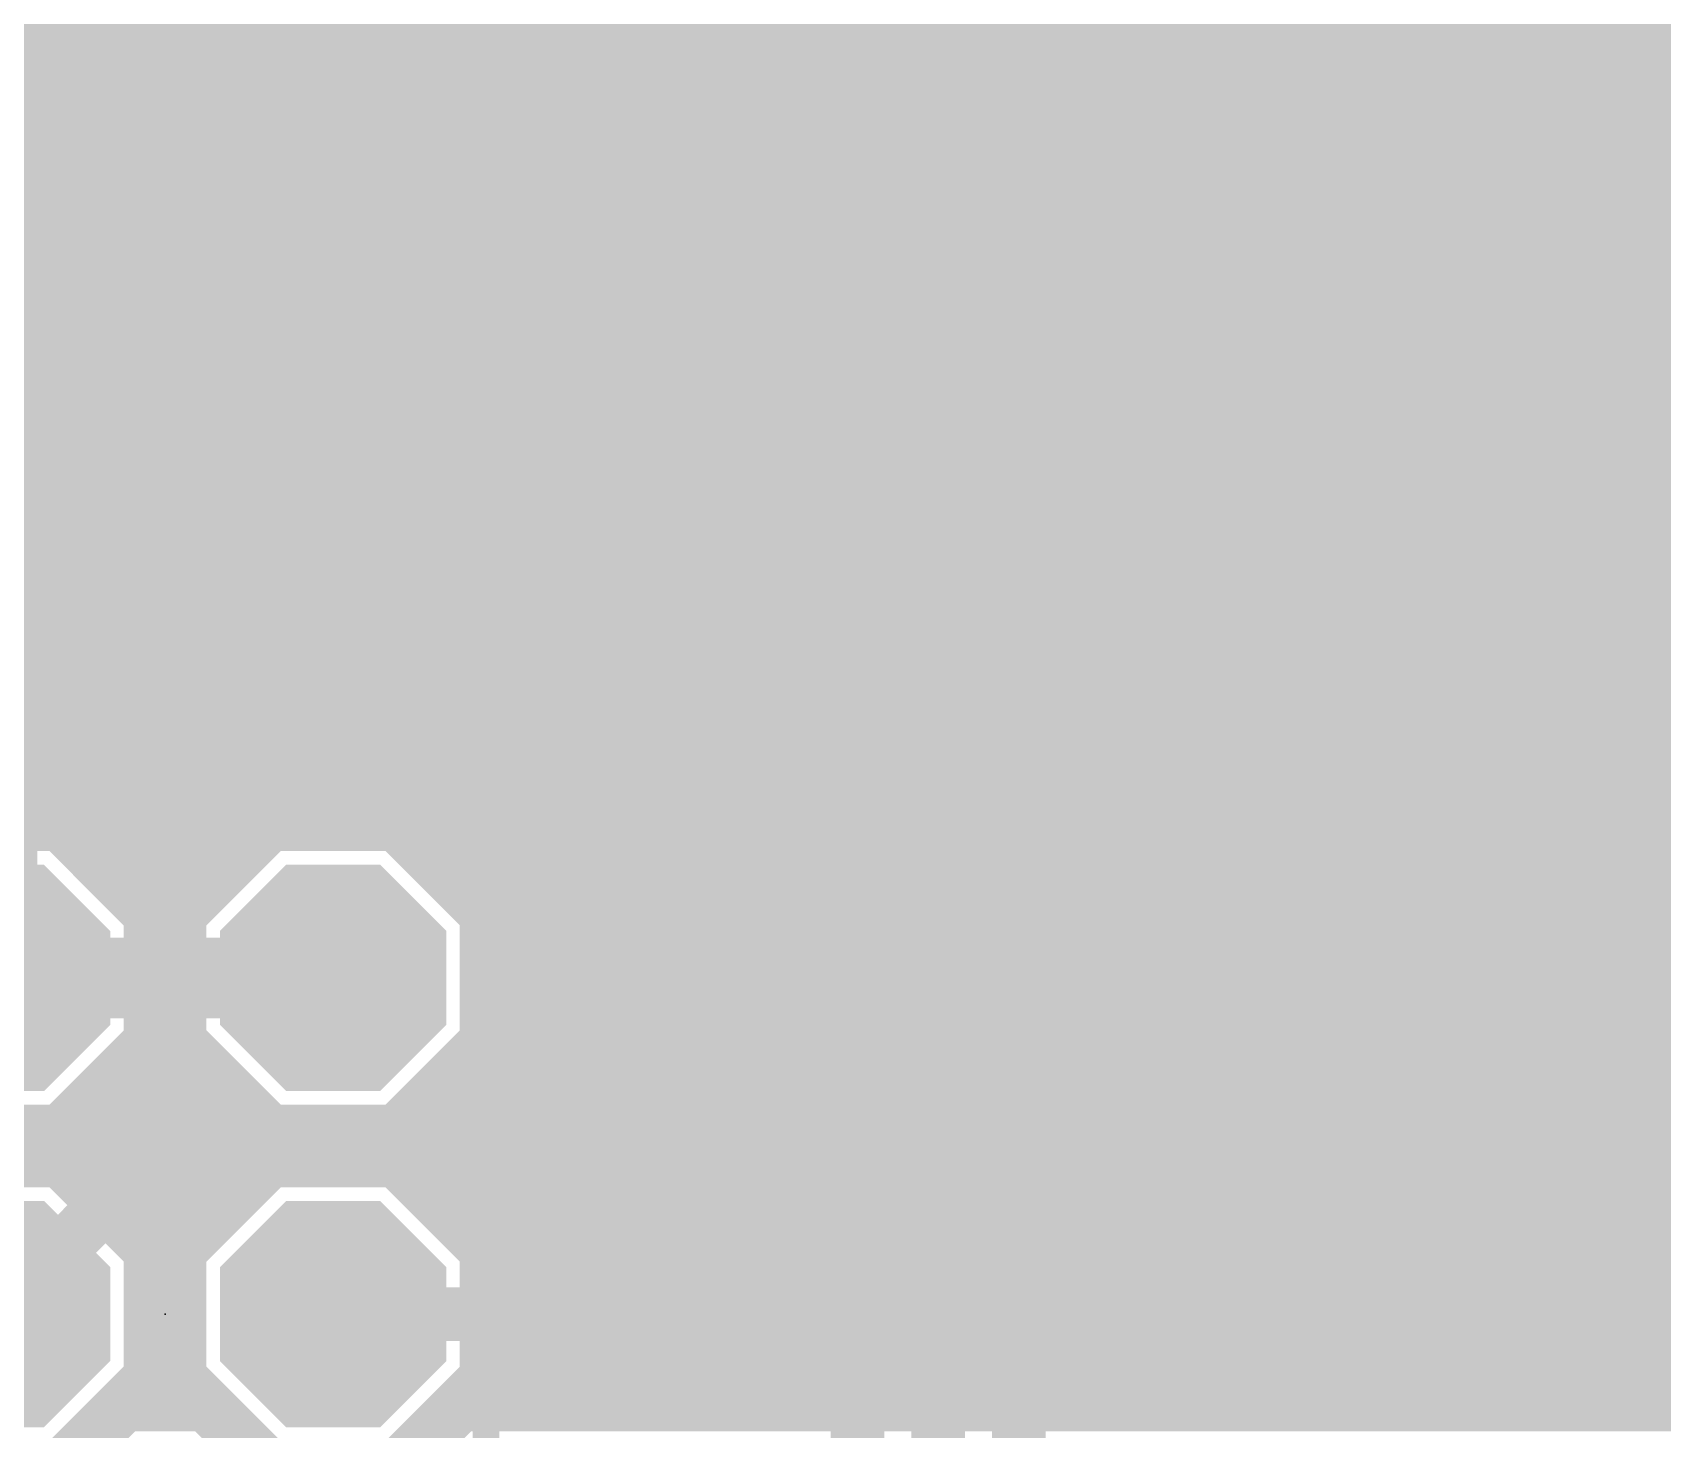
# Model space of a CAD drawing. Extents: x -0.2 to 42.2, y -0.3 to 59.1.
# Drawn here: x 16.78 to 29.1, y 9.16 to 19.71 of the extents above; entities that cross this region are included whole.
import ezdxf

# ---------------------------------------------------------------- set-up
doc = ezdxf.new("R2010")
doc.units = 0
for name, color, linetype in [('1', 22, 'CONTINUOUS'), ('16', 175, 'CONTINUOUS'), ('17', 82, 'CONTINUOUS'), ('18', 82, 'CONTINUOUS'), ('21', 253, 'CONTINUOUS'), ('23', 7, 'CONTINUOUS'), ('29', 253, 'CONTINUOUS'), ('30', 253, 'CONTINUOUS')]:
    doc.layers.add(name, color=color, linetype=linetype)

# ---------------------------------------------------------------- blocks, each defined once
blk = doc.blocks.new('OCTAGONP')
at = {"const_width": 0.5}
blk.add_lwpolyline([(-0.25, -0.1036), (-0.25, 0.1036), (-0.1036, 0.25), (0.1036, 0.25), (0.25, 0.1036), (0.25, -0.1036), (0.1036, -0.25), (-0.1036, -0.25), (-0.25, -0.1036), (-0.25, 0.1036)], dxfattribs=at)
blk = doc.blocks.new('ROUNDV')
at = {"const_width": 0.5}
blk.add_lwpolyline([(0, -0.25, 1), (0, 0.25, 1), (0, -0.25)], format="xyb", dxfattribs=at)

msp = doc.modelspace()

# ---------------------------------------------------------------- linework, layer by layer
at = {"layer": '1'}
for points, const_width in [([(26.6446, 18.5363), (26.6446, 27.4263)], 0.4064), ([(17.145, 18.415), (17.145, 27.305)], 0.4064), ([(26.035, 27.305), (26.035, 18.415)], 0.4064), ([(37.4904, 24.5095), (23.1052, 10.1243)], 0.4064), ([(23.622, 9.779), (38.1, 24.257)], 0.4064), ([(24.2316, 9.5265), (38.4453, 23.7402)], 0.4064), ([(33.6804, 23.1125), (21.2075, 10.6396)], 0.4064), ([(17.145, 15.24), (17.145, 22.86)], 0.6096), ([(21.46, 10.03), (34.29, 22.86)], 0.4064), ([(21.8053, 9.5132), (34.6353, 22.3432)], 0.4064), ([(29.8704, 21.2075), (20.5755, 11.9126)], 0.4064), ([(20.828, 11.303), (30.48, 20.955)], 0.4064), ([(21.1733, 10.7862), (30.8253, 20.4382)], 0.4064), ([(17.145, 19.9136), (26.035, 19.9136)], 0.4064), ([(26.6446, 19.9136), (28.5765, 19.9136)], 0.4064), ([(17.145, 19.5072), (26.035, 19.5072)], 0.4064), ([(26.6446, 19.5072), (28.1701, 19.5072)], 0.4064), ([(17.145, 19.1008), (26.035, 19.1008)], 0.4064), ([(26.6446, 19.1008), (27.7637, 19.1008)], 0.4064), ([(17.145, 18.6944), (26.035, 18.6944)], 0.4064), ([(26.6446, 18.6944), (27.3573, 18.6944)], 0.4064), ([(29.0815, 18.6944), (29.2623, 18.6944)], 0.4064), ([(26.6446, 18.2937), (26.6446, 18.5363)], 0.4064), ([(26.035, 18.415), (17.145, 18.415)], 0.4064), ([(26.5518, 18.0697), (26.6446, 18.2937)], 0.4064), ([(26.6422, 18.288), (26.9509, 18.288)], 0.4064), ([(28.6751, 18.288), (28.8559, 18.288)], 0.4064), ([(26.3803, 17.8982), (26.5518, 18.0697)], 0.4064), ([(17.8562, 15.0985), (17.8562, 17.8054)], 0.4064), ([(17.8562, 17.8054), (26.1563, 17.8054)], 0.4064), ([(26.1563, 17.8054), (26.3803, 17.8982)], 0.4064), ([(26.3402, 17.8816), (26.5445, 17.8816)], 0.4064), ([(28.2687, 17.8816), (28.4495, 17.8816)], 0.4064), ([(17.8562, 17.4752), (26.1381, 17.4752)], 0.4064), ([(27.8623, 17.4752), (28.0431, 17.4752)], 0.4064), ([(17.8562, 17.0688), (25.7317, 17.0688)], 0.4064), ([(27.4559, 17.0688), (27.6367, 17.0688)], 0.4064), ([(17.8562, 16.6624), (25.3253, 16.6624)], 0.4064), ([(27.0495, 16.6624), (27.2303, 16.6624)], 0.4064), ([(28.9545, 16.6624), (29.6433, 16.6624)], 0.4064), ([(17.8562, 16.256), (24.9189, 16.256)], 0.4064), ([(26.6431, 16.256), (26.8239, 16.256)], 0.4064), ([(28.5481, 16.256), (29.2369, 16.256)], 0.4064), ([(17.8562, 15.8496), (24.5125, 15.8496)], 0.4064), ([(26.2367, 15.8496), (26.4175, 15.8496)], 0.4064), ([(28.1417, 15.8496), (28.8305, 15.8496)], 0.4064), ([(17.8562, 15.4432), (24.1061, 15.4432)], 0.4064), ([(25.8303, 15.4432), (26.0111, 15.4432)], 0.4064), ([(27.7353, 15.4432), (28.4241, 15.4432)], 0.4064), ([(16.51, 14.605), (17.145, 15.24)], 0.6096), ([(17.7479, 14.8371), (17.8562, 15.0985)], 0.4064), ([(17.8306, 15.0368), (23.6997, 15.0368)], 0.4064), ([(25.4239, 15.0368), (25.6047, 15.0368)], 0.4064), ([(27.3289, 15.0368), (28.0177, 15.0368)], 0.4064), ([(17.5479, 14.6371), (17.7479, 14.8371)], 0.4064), ([(16.51, 12.57), (16.51, 14.605)], 0.6096), ([(17.2212, 14.3104), (17.5479, 14.6371)], 0.4064), ([(17.5412, 14.6304), (23.2933, 14.6304)], 0.4064), ([(25.0175, 14.6304), (25.1983, 14.6304)], 0.4064), ([(26.9225, 14.6304), (27.6113, 14.6304)], 0.4064), ([(17.2212, 13.4999), (17.2212, 14.3104)], 0.4064), ([(17.2212, 14.224), (22.8869, 14.224)], 0.4064), ([(24.6111, 14.224), (24.7919, 14.224)], 0.4064), ([(26.5161, 14.224), (27.2049, 14.224)], 0.4064), ([(28.9291, 14.224), (40.5776, 14.224)], 0.4064), ([(17.2212, 13.8176), (22.4805, 13.8176)], 0.4064), ([(18.5693, 13.7304), (18.1201, 13.2812)], 0.4064), ([(19.5307, 13.7304), (18.5693, 13.7304)], 0.4064), ([(20.2104, 13.0507), (19.5307, 13.7304)], 0.4064), ([(24.2047, 13.8176), (24.3855, 13.8176)], 0.4064), ([(26.1097, 13.8176), (26.7985, 13.8176)], 0.4064), ([(28.5227, 13.8176), (40.5776, 13.8176)], 0.4064), ([(17.4398, 13.2812), (17.2212, 13.4999)], 0.4064), ([(17.3098, 13.4112), (18.2502, 13.4112)], 0.4064), ([(19.8498, 13.4112), (22.0741, 13.4112)], 0.4064), ([(23.7983, 13.4112), (23.9791, 13.4112)], 0.4064), ([(25.7033, 13.4112), (26.3921, 13.4112)], 0.4064), ([(28.1163, 13.4112), (40.5776, 13.4112)], 0.4064), ([(18.1201, 13.2812), (17.4398, 13.2812)], 0.4064), ([(20.2104, 12.0893), (20.2104, 13.0507)], 0.4064), ([(20.2104, 13.0048), (21.6677, 13.0048)], 0.4064), ([(23.3919, 13.0048), (23.5727, 13.0048)], 0.4064), ([(25.2969, 13.0048), (25.9857, 13.0048)], 0.4064), ([(27.7099, 13.0048), (40.5776, 13.0048)], 0.4064), ([(16.51, 12.57), (19.05, 12.57)], 0.6096), ([(20.2104, 12.5984), (21.2613, 12.5984)], 0.4064), ([(22.9855, 12.5984), (23.1663, 12.5984)], 0.4064), ([(24.8905, 12.5984), (25.5793, 12.5984)], 0.4064), ([(27.3035, 12.5984), (40.5776, 12.5984)], 0.4064), ([(20.2104, 12.192), (20.8549, 12.192)], 0.4064), ([(22.5791, 12.192), (22.7599, 12.192)], 0.4064), ([(24.4841, 12.192), (25.1729, 12.192)], 0.4064), ([(26.8971, 12.192), (40.5776, 12.192)], 0.4064), ([(20.0336, 11.9126), (20.2104, 12.0893)], 0.4064), ([(20.5755, 11.9126), (20.0336, 11.9126)], 0.4064), ([(16.9907, 11.4096), (17.4398, 11.8588)], 0.4064), ([(17.4347, 11.8198), (17.2632, 11.6483)], 0.4064), ([(17.3666, 11.7856), (17.4005, 11.7856)], 0.4064), ([(17.5289, 11.8588), (17.4347, 11.8198)], 0.4064), ([(17.4398, 11.8588), (17.5289, 11.8588)], 0.4064), ([(22.1727, 11.7856), (22.3535, 11.7856)], 0.4064), ([(24.0777, 11.7856), (24.7665, 11.7856)], 0.4064), ([(26.4907, 11.7856), (40.5776, 11.7856)], 0.4064), ([(17.2632, 11.6483), (16.8053, 11.1904)], 0.4064), ([(7.2646, 11.3792), (16.9941, 11.3792)], 0.4064), ([(16.0293, 11.4096), (16.9907, 11.4096)], 0.4064), ([(21.7663, 11.3792), (21.9471, 11.3792)], 0.4064), ([(23.6713, 11.3792), (24.3601, 11.3792)], 0.4064), ([(26.0843, 11.3792), (40.5776, 11.3792)], 0.4064), ([(16.51, 10.033), (17.78, 11.303)], 0.4064), ([(17.78, 11.303), (20.828, 11.303)], 0.4064), ([(16.8053, 11.1904), (16.0293, 11.1904)], 0.4064), ([(21.3599, 10.9728), (21.5407, 10.9728)], 0.4064), ([(23.2649, 10.9728), (23.9537, 10.9728)], 0.4064), ([(25.6779, 10.9728), (40.5776, 10.9728)], 0.4064), ([(20.9493, 10.6934), (21.1733, 10.7862)], 0.4064), ([(17.6704, 10.3313), (18.0325, 10.6934)], 0.4064), ([(18.0724, 10.6934), (17.8896, 10.5107)], 0.4064), ([(18.0325, 10.6934), (18.0724, 10.6934)], 0.4064), ([(20.0815, 10.6396), (20.0276, 10.6934)], 0.4064), ([(20.0276, 10.6934), (20.9493, 10.6934)], 0.4064), ([(21.2075, 10.6396), (20.0815, 10.6396)], 0.4064), ([(17.9055, 10.5664), (17.9454, 10.5664)], 0.4064), ([(22.8585, 10.5664), (23.5473, 10.5664)], 0.4064), ([(25.2715, 10.5664), (40.5776, 10.5664)], 0.4064), ([(17.8896, 10.5107), (17.8896, 9.5493)], 0.4064), ([(17.6704, 9.5493), (17.6704, 10.3313)], 0.4064), ([(17.6704, 10.16), (17.8896, 10.16)], 0.4064), ([(22.4521, 10.16), (23.1409, 10.16)], 0.4064), ([(24.8651, 10.16), (40.5776, 10.16)], 0.4064), ([(19.05, 10.03), (21.46, 10.03)], 0.4064), ([(23.1052, 10.1243), (23.0124, 9.9003)], 0.4064), ([(23.0124, 9.9003), (23.0124, 6.9835)], 0.4064), ([(23.622, 6.731), (23.622, 9.779)], 0.4064), ([(17.6704, 9.7536), (17.8896, 9.7536)], 0.4064), ([(22.0457, 9.7536), (23.0124, 9.7536)], 0.4064), ([(24.4587, 9.7536), (40.5776, 9.7536)], 0.4064), ([(16.9907, 8.8696), (17.6704, 9.5493)], 0.4064), ([(17.8896, 9.5493), (18.5693, 8.8696)], 0.4064), ([(19.5307, 8.8696), (20.0815, 9.4204)], 0.4064), ([(20.0815, 9.4204), (21.5813, 9.4204)], 0.4064), ([(21.5813, 9.4204), (21.8053, 9.5132)], 0.4064), ([(24.2316, 6.6097), (24.2316, 9.5265)], 0.4064), ([(17.4683, 9.3472), (18.0917, 9.3472)], 0.4064), ([(20.0083, 9.3472), (23.0124, 9.3472)], 0.4064), ([(24.2316, 9.3472), (40.5776, 9.3472)], 0.4064)]:
    msp.add_lwpolyline(points, dxfattribs=dict(at, const_width=const_width))
for points, const_width in [([(17.145, 19.6088, 1), (17.145, 19.4056)], 0.2032), ([(26.035, 19.4056, 1), (26.035, 19.6088)], 0.2032), ([(26.6446, 19.6088, 1), (26.6446, 19.4056)], 0.2032), ([(28.1701, 19.4056, 1), (28.1701, 19.6088)], 0.2032), ([(17.145, 19.2024, 1), (17.145, 18.9992)], 0.2032), ([(26.035, 18.9992, 1), (26.035, 19.2024)], 0.2032), ([(26.6446, 19.2024, 1), (26.6446, 18.9992)], 0.2032), ([(27.7637, 18.9992, 1), (27.7637, 19.2024)], 0.2032), ([(17.145, 18.796, 1), (17.145, 18.5928)], 0.2032), ([(26.035, 18.5928, 1), (26.035, 18.796)], 0.2032), ([(26.6446, 18.796, 1), (26.6446, 18.5928)], 0.2032), ([(27.3573, 18.5928, 1), (27.3573, 18.796)], 0.2032), ([(29.0815, 18.796, 1), (29.0815, 18.5928)], 0.2032), ([(26.7462, 18.5363, 1), (26.543, 18.5363)], 0.2032), ([(17.145, 18.5166, 1), (17.145, 18.3134)], 0.2032), ([(26.035, 18.3134, 1), (26.035, 18.5166)], 0.2032), ([(26.543, 18.5363, 1), (26.7462, 18.5363)], 0.2032), ([(17.0434, 18.415, 1), (17.2466, 18.415)], 0.2032), ([(25.9334, 18.415, 1), (26.1366, 18.415)], 0.2032), ([(26.6422, 18.3896, 1), (26.6422, 18.1864)], 0.2032), ([(26.7385, 18.2549, 1), (26.5507, 18.3326)], 0.2032), ([(26.9509, 18.1864, 1), (26.9509, 18.3896)], 0.2032), ([(28.6751, 18.3896, 1), (28.6751, 18.1864)], 0.2032), ([(28.8559, 18.1864, 1), (28.8559, 18.3896)], 0.2032), ([(26.543, 18.2937, 1), (26.7462, 18.2937)], 0.2032), ([(26.6236, 17.9978, 1), (26.4799, 18.1415)], 0.2032), ([(26.4579, 18.1086, 1), (26.6457, 18.0308)], 0.2032), ([(17.9578, 17.8054, 1), (17.7546, 17.8054)], 0.2032), ([(17.8562, 17.907, 1), (17.8562, 17.7038)], 0.2032), ([(26.1174, 17.8993, 1), (26.1951, 17.7115)], 0.2032), ([(26.1563, 17.7038, 1), (26.1563, 17.907)], 0.2032), ([(26.3402, 17.9832, 1), (26.3402, 17.78)], 0.2032), ([(26.3085, 17.97, 1), (26.4522, 17.8264)], 0.2032), ([(26.4192, 17.8043, 1), (26.3414, 17.9921)], 0.2032), ([(26.5445, 17.78, 1), (26.5445, 17.9832)], 0.2032), ([(28.2687, 17.9832, 1), (28.2687, 17.78)], 0.2032), ([(28.4495, 17.78, 1), (28.4495, 17.9832)], 0.2032), ([(17.8562, 17.5768, 1), (17.8562, 17.3736)], 0.2032), ([(26.1381, 17.3736, 1), (26.1381, 17.5768)], 0.2032), ([(27.8623, 17.5768, 1), (27.8623, 17.3736)], 0.2032), ([(28.0431, 17.3736, 1), (28.0431, 17.5768)], 0.2032), ([(17.8562, 17.1704, 1), (17.8562, 16.9672)], 0.2032), ([(25.7317, 16.9672, 1), (25.7317, 17.1704)], 0.2032), ([(27.4559, 17.1704, 1), (27.4559, 16.9672)], 0.2032), ([(27.6367, 16.9672, 1), (27.6367, 17.1704)], 0.2032), ([(17.8562, 16.764, 1), (17.8562, 16.5608)], 0.2032), ([(25.3253, 16.5608, 1), (25.3253, 16.764)], 0.2032), ([(27.0495, 16.764, 1), (27.0495, 16.5608)], 0.2032), ([(27.2303, 16.5608, 1), (27.2303, 16.764)], 0.2032), ([(28.9545, 16.764, 1), (28.9545, 16.5608)], 0.2032), ([(17.8562, 16.3576, 1), (17.8562, 16.1544)], 0.2032), ([(24.9189, 16.1544, 1), (24.9189, 16.3576)], 0.2032), ([(26.6431, 16.3576, 1), (26.6431, 16.1544)], 0.2032), ([(26.8239, 16.1544, 1), (26.8239, 16.3576)], 0.2032), ([(28.5481, 16.3576, 1), (28.5481, 16.1544)], 0.2032), ([(17.8562, 15.9512, 1), (17.8562, 15.748)], 0.2032), ([(24.5125, 15.748, 1), (24.5125, 15.9512)], 0.2032), ([(26.2367, 15.9512, 1), (26.2367, 15.748)], 0.2032), ([(26.4175, 15.748, 1), (26.4175, 15.9512)], 0.2032), ([(28.1417, 15.9512, 1), (28.1417, 15.748)], 0.2032), ([(28.8305, 15.748, 1), (28.8305, 15.9512)], 0.2032), ([(17.8562, 15.5448, 1), (17.8562, 15.3416)], 0.2032), ([(24.1061, 15.3416, 1), (24.1061, 15.5448)], 0.2032), ([(25.8303, 15.5448, 1), (25.8303, 15.3416)], 0.2032), ([(26.0111, 15.3416, 1), (26.0111, 15.5448)], 0.2032), ([(27.7353, 15.5448, 1), (27.7353, 15.3416)], 0.2032), ([(28.4241, 15.3416, 1), (28.4241, 15.5448)], 0.2032), ([(17.2528, 15.1322, 1), (17.0372, 15.3478)], 0.3048), ([(16.9926, 15.24, 1), (17.2974, 15.24)], 0.3048), ([(17.9501, 15.0597, 1), (17.7623, 15.1374)], 0.2032), ([(17.8306, 15.1384, 1), (17.8306, 14.9352)], 0.2032), ([(17.7546, 15.0985, 1), (17.9578, 15.0985)], 0.2032), ([(23.6997, 14.9352, 1), (23.6997, 15.1384)], 0.2032), ([(25.4239, 15.1384, 1), (25.4239, 14.9352)], 0.2032), ([(25.6047, 14.9352, 1), (25.6047, 15.1384)], 0.2032), ([(27.3289, 15.1384, 1), (27.3289, 14.9352)], 0.2032), ([(28.0177, 14.9352, 1), (28.0177, 15.1384)], 0.2032), ([(17.8198, 14.7653, 1), (17.6761, 14.909)], 0.2032), ([(16.6624, 14.605, 1), (16.3576, 14.605)], 0.3048), ([(17.6541, 14.876, 1), (17.8418, 14.7983)], 0.2032), ([(17.5412, 14.732, 1), (17.5412, 14.5288)], 0.2032), ([(17.476, 14.7089, 1), (17.6197, 14.5652)], 0.2032), ([(17.6197, 14.5652, 1), (17.476, 14.7089)], 0.2032), ([(23.2933, 14.5288, 1), (23.2933, 14.732)], 0.2032), ([(25.0175, 14.732, 1), (25.0175, 14.5288)], 0.2032), ([(25.1983, 14.5288, 1), (25.1983, 14.732)], 0.2032), ([(26.9225, 14.732, 1), (26.9225, 14.5288)], 0.2032), ([(27.6113, 14.5288, 1), (27.6113, 14.732)], 0.2032), ([(17.3228, 14.3104, 1), (17.1196, 14.3104)], 0.2032), ([(17.1494, 14.3823, 1), (17.293, 14.2386)], 0.2032), ([(17.2212, 14.3256, 1), (17.2212, 14.1224)], 0.2032), ([(22.8869, 14.1224, 1), (22.8869, 14.3256)], 0.2032), ([(24.6111, 14.3256, 1), (24.6111, 14.1224)], 0.2032), ([(24.7919, 14.1224, 1), (24.7919, 14.3256)], 0.2032), ([(26.5161, 14.3256, 1), (26.5161, 14.1224)], 0.2032), ([(27.2049, 14.1224, 1), (27.2049, 14.3256)], 0.2032), ([(28.9291, 14.3256, 1), (28.9291, 14.1224)], 0.2032), ([(17.2212, 13.9192, 1), (17.2212, 13.716)], 0.2032), ([(18.5693, 13.832, 1), (18.5693, 13.6288)], 0.2032), ([(18.6412, 13.6586, 1), (18.4975, 13.8022)], 0.2032), ([(19.6025, 13.8022, 1), (19.4588, 13.6586)], 0.2032), ([(19.5307, 13.6288, 1), (19.5307, 13.832)], 0.2032), ([(22.4805, 13.716, 1), (22.4805, 13.9192)], 0.2032), ([(24.2047, 13.9192, 1), (24.2047, 13.716)], 0.2032), ([(24.3855, 13.716, 1), (24.3855, 13.9192)], 0.2032), ([(26.1097, 13.9192, 1), (26.1097, 13.716)], 0.2032), ([(26.7985, 13.716, 1), (26.7985, 13.9192)], 0.2032), ([(28.5227, 13.9192, 1), (28.5227, 13.716)], 0.2032), ([(17.293, 13.5717, 1), (17.1494, 13.428)], 0.2032), ([(17.1196, 13.4999, 1), (17.3228, 13.4999)], 0.2032), ([(17.3098, 13.5128, 1), (17.3098, 13.3096)], 0.2032), ([(18.2502, 13.3096, 1), (18.2502, 13.5128)], 0.2032), ([(19.8498, 13.5128, 1), (19.8498, 13.3096)], 0.2032), ([(22.0741, 13.3096, 1), (22.0741, 13.5128)], 0.2032), ([(23.7983, 13.5128, 1), (23.7983, 13.3096)], 0.2032), ([(23.9791, 13.3096, 1), (23.9791, 13.5128)], 0.2032), ([(25.7033, 13.5128, 1), (25.7033, 13.3096)], 0.2032), ([(26.3921, 13.3096, 1), (26.3921, 13.5128)], 0.2032), ([(28.1163, 13.5128, 1), (28.1163, 13.3096)], 0.2032), ([(17.4398, 13.3828, 1), (17.4398, 13.1796)], 0.2032), ([(17.368, 13.2094, 1), (17.5117, 13.353)], 0.2032), ([(18.0483, 13.353, 1), (18.192, 13.2094)], 0.2032), ([(18.1201, 13.1796, 1), (18.1201, 13.3828)], 0.2032), ([(20.312, 13.0507, 1), (20.1088, 13.0507)], 0.2032), ([(20.2104, 13.1064, 1), (20.2104, 12.9032)], 0.2032), ([(20.1386, 12.9788, 1), (20.2822, 13.1225)], 0.2032), ([(21.6677, 12.9032, 1), (21.6677, 13.1064)], 0.2032), ([(23.3919, 13.1064, 1), (23.3919, 12.9032)], 0.2032), ([(23.5727, 12.9032, 1), (23.5727, 13.1064)], 0.2032), ([(25.2969, 13.1064, 1), (25.2969, 12.9032)], 0.2032), ([(25.9857, 12.9032, 1), (25.9857, 13.1064)], 0.2032), ([(27.7099, 13.1064, 1), (27.7099, 12.9032)], 0.2032), ([(19.05, 12.4176, 1), (19.05, 12.7224)], 0.3048), ([(16.3576, 12.57, 1), (16.6624, 12.57)], 0.3048), ([(20.2104, 12.7, 1), (20.2104, 12.4968)], 0.2032), ([(21.2613, 12.4968, 1), (21.2613, 12.7)], 0.2032), ([(22.9855, 12.7, 1), (22.9855, 12.4968)], 0.2032), ([(23.1663, 12.4968, 1), (23.1663, 12.7)], 0.2032), ([(24.8905, 12.7, 1), (24.8905, 12.4968)], 0.2032), ([(25.5793, 12.4968, 1), (25.5793, 12.7)], 0.2032), ([(27.3035, 12.7, 1), (27.3035, 12.4968)], 0.2032), ([(20.2104, 12.2936, 1), (20.2104, 12.0904)], 0.2032), ([(20.8549, 12.0904, 1), (20.8549, 12.2936)], 0.2032), ([(22.5791, 12.2936, 1), (22.5791, 12.0904)], 0.2032), ([(22.7599, 12.0904, 1), (22.7599, 12.2936)], 0.2032), ([(24.4841, 12.2936, 1), (24.4841, 12.0904)], 0.2032), ([(25.1729, 12.0904, 1), (25.1729, 12.2936)], 0.2032), ([(26.8971, 12.2936, 1), (26.8971, 12.0904)], 0.2032), ([(20.2822, 12.0175, 1), (20.1386, 12.1612)], 0.2032), ([(20.0336, 12.0142, 1), (20.0336, 11.811)], 0.2032), ([(19.9618, 11.9844, 1), (20.1055, 11.8408)], 0.2032), ([(20.1088, 12.0893, 1), (20.312, 12.0893)], 0.2032), ([(20.5037, 11.9844, 1), (20.6473, 11.8408)], 0.2032), ([(20.5755, 11.811, 1), (20.5755, 12.0142)], 0.2032), ([(17.3666, 11.8872, 1), (17.3666, 11.684)], 0.2032), ([(17.3958, 11.9137, 1), (17.4736, 11.7259)], 0.2032), ([(17.4398, 11.9604, 1), (17.4398, 11.7572)], 0.2032), ([(17.5065, 11.7479, 1), (17.3628, 11.8916)], 0.2032), ([(17.5117, 11.787, 1), (17.368, 11.9306)], 0.2032), ([(17.4005, 11.684, 1), (17.4005, 11.8872)], 0.2032), ([(17.5677, 11.7649, 1), (17.49, 11.9527)], 0.2032), ([(17.5289, 11.7572, 1), (17.5289, 11.9604)], 0.2032), ([(22.1727, 11.8872, 1), (22.1727, 11.684)], 0.2032), ([(22.3535, 11.684, 1), (22.3535, 11.8872)], 0.2032), ([(24.0777, 11.8872, 1), (24.0777, 11.684)], 0.2032), ([(24.7665, 11.684, 1), (24.7665, 11.8872)], 0.2032), ([(26.4907, 11.8872, 1), (26.4907, 11.684)], 0.2032), ([(17.335, 11.5765, 1), (17.1914, 11.7202)], 0.2032), ([(17.1914, 11.7202, 1), (17.335, 11.5765)], 0.2032), ([(16.9188, 11.4814, 1), (17.0625, 11.3378)], 0.2032), ([(16.9907, 11.308, 1), (16.9907, 11.5112)], 0.2032), ([(16.9941, 11.2776, 1), (16.9941, 11.4808)], 0.2032), ([(21.7663, 11.4808, 1), (21.7663, 11.2776)], 0.2032), ([(21.9471, 11.2776, 1), (21.9471, 11.4808)], 0.2032), ([(23.6713, 11.4808, 1), (23.6713, 11.2776)], 0.2032), ([(24.3601, 11.2776, 1), (24.3601, 11.4808)], 0.2032), ([(26.0843, 11.4808, 1), (26.0843, 11.2776)], 0.2032), ([(17.78, 11.4046, 1), (17.78, 11.2014)], 0.2032), ([(17.8518, 11.2312, 1), (17.7082, 11.3748)], 0.2032), ([(20.7562, 11.3748, 1), (20.8998, 11.2312)], 0.2032), ([(20.828, 11.2014, 1), (20.828, 11.4046)], 0.2032), ([(16.7335, 11.2622, 1), (16.8771, 11.1186)], 0.2032), ([(16.8053, 11.0888, 1), (16.8053, 11.292)], 0.2032), ([(21.3599, 11.0744, 1), (21.3599, 10.8712)], 0.2032), ([(21.5407, 10.8712, 1), (21.5407, 11.0744)], 0.2032), ([(23.2649, 11.0744, 1), (23.2649, 10.8712)], 0.2032), ([(23.9537, 10.8712, 1), (23.9537, 11.0744)], 0.2032), ([(25.6779, 11.0744, 1), (25.6779, 10.8712)], 0.2032), ([(21.2122, 10.6923, 1), (21.1344, 10.8801)], 0.2032), ([(18.0325, 10.795, 1), (18.0325, 10.5918)], 0.2032), ([(18.1043, 10.6216, 1), (17.9607, 10.7652)], 0.2032), ([(18.1442, 10.6216, 1), (18.0005, 10.7652)], 0.2032), ([(18.0724, 10.5918, 1), (18.0724, 10.795)], 0.2032), ([(20.0276, 10.795, 1), (20.0276, 10.5918)], 0.2032), ([(20.0995, 10.7652, 1), (19.9558, 10.6216)], 0.2032), ([(20.0815, 10.7412, 1), (20.0815, 10.538)], 0.2032), ([(20.9104, 10.7873, 1), (20.9881, 10.5995)], 0.2032), ([(20.9493, 10.5918, 1), (20.9493, 10.795)], 0.2032), ([(21.1015, 10.858, 1), (21.2452, 10.7144)], 0.2032), ([(21.2075, 10.538, 1), (21.2075, 10.7412)], 0.2032), ([(17.9055, 10.668, 1), (17.9055, 10.4648)], 0.2032), ([(17.9454, 10.4648, 1), (17.9454, 10.668)], 0.2032), ([(20.0096, 10.5678, 1), (20.1533, 10.7114)], 0.2032), ([(21.1357, 10.7114, 1), (21.2793, 10.5678)], 0.2032), ([(22.8585, 10.668, 1), (22.8585, 10.4648)], 0.2032), ([(23.5473, 10.4648, 1), (23.5473, 10.668)], 0.2032), ([(25.2715, 10.668, 1), (25.2715, 10.4648)], 0.2032), ([(17.9912, 10.5107, 1), (17.788, 10.5107)], 0.2032), ([(17.8178, 10.5825, 1), (17.9614, 10.4388)], 0.2032), ([(17.772, 10.3313, 1), (17.5688, 10.3313)], 0.2032), ([(17.5986, 10.4031, 1), (17.7422, 10.2595)], 0.2032), ([(17.6704, 10.2616, 1), (17.6704, 10.0584)], 0.2032), ([(17.8896, 10.0584, 1), (17.8896, 10.2616)], 0.2032), ([(22.4521, 10.2616, 1), (22.4521, 10.0584)], 0.2032), ([(23.1409, 10.0584, 1), (23.1409, 10.2616)], 0.2032), ([(24.8651, 10.2616, 1), (24.8651, 10.0584)], 0.2032), ([(19.05, 10.1316, 1), (19.05, 9.9284)], 0.2032), ([(21.46, 9.9284, 1), (21.46, 10.1316)], 0.2032), ([(23.0334, 10.1962, 1), (23.177, 10.0525)], 0.2032), ([(23.1991, 10.0854, 1), (23.0113, 10.1632)], 0.2032), ([(21.3882, 10.1018, 1), (21.5318, 9.9582)], 0.2032), ([(23.114, 9.9003, 1), (22.9108, 9.9003)], 0.2032), ([(22.9185, 9.9391, 1), (23.1063, 9.8614)], 0.2032), ([(23.7236, 9.779, 1), (23.5204, 9.779)], 0.2032), ([(17.6704, 9.8552, 1), (17.6704, 9.652)], 0.2032), ([(17.8896, 9.652, 1), (17.8896, 9.8552)], 0.2032), ([(22.0457, 9.8552, 1), (22.0457, 9.652)], 0.2032), ([(23.0124, 9.652, 1), (23.0124, 9.8552)], 0.2032), ([(23.5502, 9.8508, 1), (23.6938, 9.7072)], 0.2032), ([(24.4587, 9.8552, 1), (24.4587, 9.652)], 0.2032), ([(17.7422, 9.4775, 1), (17.5986, 9.6212)], 0.2032), ([(17.9614, 9.6212, 1), (17.8178, 9.4775)], 0.2032), ([(17.5688, 9.5493, 1), (17.772, 9.5493)], 0.2032), ([(17.788, 9.5493, 1), (17.9912, 9.5493)], 0.2032), ([(20.0815, 9.522, 1), (20.0815, 9.3188)], 0.2032), ([(20.1533, 9.3486, 1), (20.0096, 9.4922)], 0.2032), ([(21.5424, 9.5143, 1), (21.6201, 9.3265)], 0.2032), ([(21.5813, 9.3188, 1), (21.5813, 9.522)], 0.2032), ([(21.7335, 9.585, 1), (21.8772, 9.4414)], 0.2032), ([(21.8442, 9.4193, 1), (21.7664, 9.6071)], 0.2032), ([(24.3332, 9.5265, 1), (24.13, 9.5265)], 0.2032), ([(24.1598, 9.5983, 1), (24.3034, 9.4547)], 0.2032), ([(17.4683, 9.4488, 1), (17.4683, 9.2456)], 0.2032), ([(18.0917, 9.2456, 1), (18.0917, 9.4488)], 0.2032), ([(20.0083, 9.4488, 1), (20.0083, 9.2456)], 0.2032), ([(23.0124, 9.2456, 1), (23.0124, 9.4488)], 0.2032), ([(24.2316, 9.4488, 1), (24.2316, 9.2456)], 0.2032)]:
    msp.add_lwpolyline(points, format="xyb", dxfattribs=dict(at, const_width=const_width))
at = {"layer": '16', "const_width": 0.4064}
for points in [[(1.4224, 19.9136), (40.5776, 19.9136)], [(1.4224, 19.5072), (40.5776, 19.5072)], [(1.4224, 19.1008), (40.5776, 19.1008)], [(1.4224, 18.6944), (40.5776, 18.6944)], [(1.4224, 18.288), (40.5776, 18.288)], [(1.4224, 17.8816), (40.5776, 17.8816)], [(1.4224, 17.4752), (40.5776, 17.4752)], [(1.4224, 17.0688), (40.5776, 17.0688)], [(6.0526, 16.6624), (40.5776, 16.6624)], [(6.2972, 16.256), (40.5776, 16.256)], [(6.3594, 15.8496), (40.5776, 15.8496)], [(6.2761, 15.4432), (40.5776, 15.4432)], [(6.0019, 15.0368), (40.5776, 15.0368)], [(1.4224, 14.6304), (40.5776, 14.6304)], [(5.9511, 14.224), (40.5776, 14.224)], [(6.2551, 13.8176), (40.5776, 13.8176)], [(16.9907, 13.7304), (16.0293, 13.7304)], [(17.6704, 13.0507), (16.9907, 13.7304)], [(18.5693, 13.7304), (17.8896, 13.0507)], [(19.5307, 13.7304), (18.5693, 13.7304)], [(20.2104, 13.0507), (19.5307, 13.7304)], [(17.3098, 13.4112), (18.2502, 13.4112)], [(19.8498, 13.4112), (40.5776, 13.4112)], [(17.6704, 12.0893), (17.6704, 13.0507)], [(17.6704, 13.0048), (17.8896, 13.0048)], [(17.8896, 13.0507), (17.8896, 12.0893)], [(20.2104, 12.0893), (20.2104, 13.0507)], [(20.2104, 13.0048), (40.5776, 13.0048)], [(17.6704, 12.5984), (17.8896, 12.5984)], [(20.2104, 12.5984), (40.5776, 12.5984)], [(17.6704, 12.192), (17.8896, 12.192)], [(20.2104, 12.192), (40.5776, 12.192)], [(16.9907, 11.4096), (17.6704, 12.0893)], [(17.8896, 12.0893), (18.5693, 11.4096)], [(19.5307, 11.4096), (20.2104, 12.0893)], [(17.3666, 11.7856), (18.1933, 11.7856)], [(19.9067, 11.7856), (40.5776, 11.7856)], [(1.4224, 11.3792), (40.5776, 11.3792)], [(16.0293, 11.4096), (16.9907, 11.4096)], [(18.5693, 11.4096), (19.5307, 11.4096)], [(16.9907, 11.1904), (16.0293, 11.1904)], [(17.6704, 10.5107), (16.9907, 11.1904)], [(18.5693, 11.1904), (17.8896, 10.5107)], [(19.5307, 11.1904), (18.5693, 11.1904)], [(20.2104, 10.5107), (19.5307, 11.1904)], [(17.2082, 10.9728), (18.3517, 10.9728)], [(19.7482, 10.9728), (40.5776, 10.9728)], [(17.6146, 10.5664), (17.9454, 10.5664)], [(20.1546, 10.5664), (40.5776, 10.5664)], [(17.6704, 9.5493), (17.6704, 10.5107)], [(17.8896, 10.5107), (17.8896, 9.5493)], [(20.2104, 9.5493), (20.2104, 10.5107)], [(17.6704, 10.16), (17.8896, 10.16)], [(20.2104, 10.16), (40.5776, 10.16)], [(17.6704, 9.7536), (17.8896, 9.7536)], [(20.2104, 9.7536), (40.5776, 9.7536)], [(16.9907, 8.8696), (17.6704, 9.5493)], [(17.8896, 9.5493), (18.5693, 8.8696)], [(19.5307, 8.8696), (20.2104, 9.5493)], [(17.4683, 9.3472), (18.0917, 9.3472)], [(20.0083, 9.3472), (40.5776, 9.3472)]]:
    msp.add_lwpolyline(points, dxfattribs=at)
at = {"layer": '16', "const_width": 0.2032}
for points in [[(17.0625, 13.8022, 1), (16.9188, 13.6586)], [(16.9907, 13.6288, 1), (16.9907, 13.832)], [(18.5693, 13.832, 1), (18.5693, 13.6288)], [(18.6412, 13.6586, 1), (18.4975, 13.8022)], [(19.6025, 13.8022, 1), (19.4588, 13.6586)], [(19.5307, 13.6288, 1), (19.5307, 13.832)], [(17.3098, 13.5128, 1), (17.3098, 13.3096)], [(18.2502, 13.3096, 1), (18.2502, 13.5128)], [(19.8498, 13.5128, 1), (19.8498, 13.3096)], [(17.772, 13.0507, 1), (17.5688, 13.0507)], [(17.6704, 13.1064, 1), (17.6704, 12.9032)], [(17.5986, 12.9788, 1), (17.7422, 13.1225)], [(17.9912, 13.0507, 1), (17.788, 13.0507)], [(17.8178, 13.1225, 1), (17.9614, 12.9788)], [(17.8896, 12.9032, 1), (17.8896, 13.1064)], [(20.312, 13.0507, 1), (20.1088, 13.0507)], [(20.2104, 13.1064, 1), (20.2104, 12.9032)], [(20.1386, 12.9788, 1), (20.2822, 13.1225)], [(17.6704, 12.7, 1), (17.6704, 12.4968)], [(17.8896, 12.4968, 1), (17.8896, 12.7)], [(20.2104, 12.7, 1), (20.2104, 12.4968)], [(17.6704, 12.2936, 1), (17.6704, 12.0904)], [(17.8896, 12.0904, 1), (17.8896, 12.2936)], [(20.2104, 12.2936, 1), (20.2104, 12.0904)], [(17.7422, 12.0175, 1), (17.5986, 12.1612)], [(17.9614, 12.1612, 1), (17.8178, 12.0175)], [(20.2822, 12.0175, 1), (20.1386, 12.1612)], [(17.5688, 12.0893, 1), (17.772, 12.0893)], [(17.788, 12.0893, 1), (17.9912, 12.0893)], [(20.1088, 12.0893, 1), (20.312, 12.0893)], [(17.3666, 11.8872, 1), (17.3666, 11.684)], [(18.1933, 11.684, 1), (18.1933, 11.8872)], [(19.9067, 11.8872, 1), (19.9067, 11.684)], [(16.9188, 11.4814, 1), (17.0625, 11.3378)], [(16.9907, 11.308, 1), (16.9907, 11.5112)], [(18.5693, 11.5112, 1), (18.5693, 11.308)], [(18.4975, 11.3378, 1), (18.6412, 11.4814)], [(19.4588, 11.4814, 1), (19.6025, 11.3378)], [(19.5307, 11.308, 1), (19.5307, 11.5112)], [(17.0625, 11.2622, 1), (16.9188, 11.1186)], [(16.9907, 11.0888, 1), (16.9907, 11.292)], [(18.5693, 11.292, 1), (18.5693, 11.0888)], [(18.6412, 11.1186, 1), (18.4975, 11.2622)], [(19.6025, 11.2622, 1), (19.4588, 11.1186)], [(19.5307, 11.0888, 1), (19.5307, 11.292)], [(17.2082, 11.0744, 1), (17.2082, 10.8712)], [(18.3517, 10.8712, 1), (18.3517, 11.0744)], [(19.7482, 11.0744, 1), (19.7482, 10.8712)], [(17.6146, 10.668, 1), (17.6146, 10.4648)], [(17.9454, 10.4648, 1), (17.9454, 10.668)], [(20.1546, 10.668, 1), (20.1546, 10.4648)], [(17.772, 10.5107, 1), (17.5688, 10.5107)], [(17.5986, 10.4388, 1), (17.7422, 10.5825)], [(17.9912, 10.5107, 1), (17.788, 10.5107)], [(17.8178, 10.5825, 1), (17.9614, 10.4388)], [(20.312, 10.5107, 1), (20.1088, 10.5107)], [(20.1386, 10.4388, 1), (20.2822, 10.5825)], [(17.6704, 10.2616, 1), (17.6704, 10.0584)], [(17.8896, 10.0584, 1), (17.8896, 10.2616)], [(20.2104, 10.2616, 1), (20.2104, 10.0584)], [(17.6704, 9.8552, 1), (17.6704, 9.652)], [(17.8896, 9.652, 1), (17.8896, 9.8552)], [(20.2104, 9.8552, 1), (20.2104, 9.652)], [(17.7422, 9.4775, 1), (17.5986, 9.6212)], [(17.9614, 9.6212, 1), (17.8178, 9.4775)], [(20.2822, 9.4775, 1), (20.1386, 9.6212)], [(17.5688, 9.5493, 1), (17.772, 9.5493)], [(17.788, 9.5493, 1), (17.9912, 9.5493)], [(20.1088, 9.5493, 1), (20.312, 9.5493)], [(17.4683, 9.4488, 1), (17.4683, 9.2456)], [(18.0917, 9.2456, 1), (18.0917, 9.4488)], [(20.0083, 9.4488, 1), (20.0083, 9.2456)]]:
    msp.add_lwpolyline(points, format="xyb", dxfattribs=at)
at = {"layer": '21', "const_width": 0.2032}
for points in [[(15.355, 13.969), (20.205, 13.969)], [(20.205, 13.969), (20.205, 6.091)]]:
    msp.add_lwpolyline(points, dxfattribs=at)
at = {"layer": '21', "const_width": 0.1016}
for points in [[(20.2558, 13.969, 1), (20.1542, 13.969)], [(20.205, 13.9182, 1), (20.205, 14.0198)]]:
    msp.add_lwpolyline(points, format="xyb", dxfattribs=at)
at = {"layer": '23'}
msp.add_point((17.78, 10.03), dxfattribs=at)

# ---------------------------------------------------------------- block references
at = {"layer": '17', "xscale": 1.508, "yscale": 1.508, "rotation": 90}
for p in [(16.51, 12.57), (16.51, 12.57), (19.05, 12.57), (19.05, 12.57), (16.51, 10.03), (16.51, 10.03), (19.05, 10.03), (19.05, 10.03)]:
    msp.add_blockref('OCTAGONP', p, dxfattribs=at)
at = {"layer": '18', "xscale": 1.0064, "yscale": 1.0064}
msp.add_blockref('ROUNDV', (21.59, 15.24), dxfattribs=at)
msp.add_blockref('ROUNDV', (21.59, 15.24), dxfattribs=at)
at = {"layer": '29', "xscale": 1.2096, "yscale": 1.2096}
msp.add_blockref('ROUNDV', (21.59, 15.24), dxfattribs=at)
at = {"layer": '29', "xscale": 1.7112, "yscale": 1.7112, "rotation": 90}
for p in [(16.51, 12.57), (19.05, 12.57), (16.51, 10.03), (19.05, 10.03)]:
    msp.add_blockref('OCTAGONP', p, dxfattribs=at)
at = {"layer": '30', "xscale": 1.2096, "yscale": 1.2096}
msp.add_blockref('ROUNDV', (21.59, 15.24), dxfattribs=at)
at = {"layer": '30', "xscale": 1.7112, "yscale": 1.7112, "rotation": 90}
for p in [(16.51, 12.57), (19.05, 12.57), (16.51, 10.03), (19.05, 10.03)]:
    msp.add_blockref('OCTAGONP', p, dxfattribs=at)

doc.saveas('drawing.dxf')
